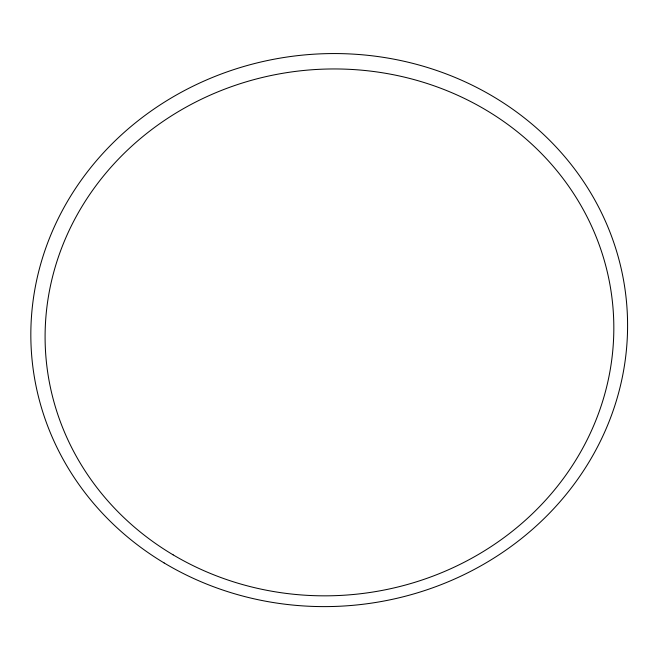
<?xml version="1.0" encoding="UTF-8"?>
<svg xmlns="http://www.w3.org/2000/svg" width="660" height="660" viewBox="0 0 660 660"><rect width="100%" height="100%" fill="white"/><g stroke="black" fill="none" stroke-linecap="round" stroke-linejoin="round"><path stroke-width="0.99" d="M164.125 562.955A298.625 276.251 -6.2 0 0 627 342.787A298.625 276.251 -6.2 0 0 196.507 84.505A298.625 276.251 -6.2 0 0 164.125 562.955M173.126 554.854A284.6 263.175 -6.2 0 0 613.338 343.365A284.6 263.175 -6.2 0 0 201.919 98.959A284.6 263.175 -6.2 0 0 173.126 554.854"/></g></svg>
